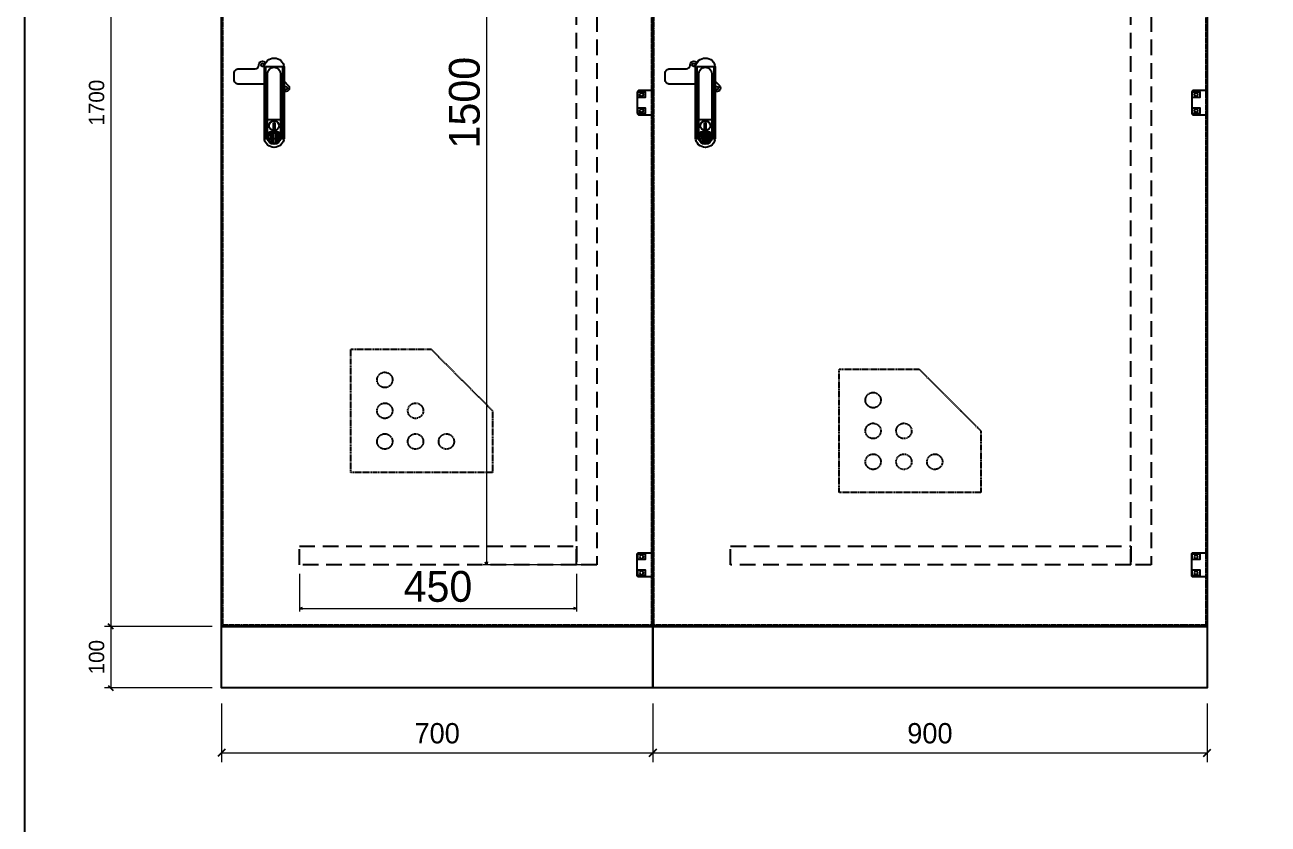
# Model space of a CAD drawing. Header units: millimetres. Extents: x 0 to 7339, y 0 to 5189.
# Drawn here: x 0 to 2018, y 2595 to 3892 of the extents above; entities that cross this region are included whole.
import ezdxf
from ezdxf.enums import TextEntityAlignment as Align

# ---------------------------------------------------------------- set-up
doc = ezdxf.new("R2010")
doc.units = ezdxf.units.MM
doc.linetypes.add('DASHED', pattern=[0.75, 0.5, -0.25])
doc.linetypes.add('HIDDENX2', pattern=[19.05, 12.7, -6.35])
doc.layers.add('DIM', color=253, linetype='Continuous')
doc.styles.add('Tahoma (Input Text)', font='tahoma.ttf')
doc.dimstyles.new('CNC', dxfattribs={"dimtxt": 50, "dimasz": 5, "dimexe": 5, "dimexo": 15, "dimgap": 10, "dimtad": 1, "dimdec": 0, "dimtxsty": 'Standard', "dimblk": 'OPEN30', "dimcen": 10, "dimclrd": 5, "dimclre": 5, "dimclrt": 3, "dimazin": 3, "dimtfac": 1, "dimtdec": 0, "dimtmove": 0, "dimatfit": 3, "dimldrblk": 'ARCHTICK', "dimlwd": 9, "dimlwe": 9})
doc.dimstyles.new('Dim-25', dxfattribs={"dimtxt": 25, "dimasz": 8, "dimexe": 10, "dimexo": 15, "dimgap": 10, "dimtad": 1, "dimdec": 0, "dimtxsty": 'Standard', "dimblk": 'OBLIQUE', "dimcen": 10, "dimclrd": 5, "dimclre": 5, "dimclrt": 3, "dimazin": 3, "dimtfac": 1, "dimtdec": 0, "dimtmove": 0, "dimatfit": 3, "dimldrblk": 'OBLIQUE', "dimlwd": 9, "dimlwe": 9})
doc.dimstyles.new('Dim-33', dxfattribs={"dimtxt": 33, "dimasz": 12, "dimexe": 15, "dimexo": 25, "dimgap": 15, "dimtad": 1, "dimdec": 0, "dimtxsty": 'Standard', "dimblk": 'OBLIQUE', "dimcen": 10, "dimclrd": 5, "dimclre": 5, "dimclrt": 3, "dimazin": 3, "dimtfac": 1, "dimtdec": 0, "dimtmove": 0, "dimatfit": 3, "dimldrblk": 'OPEN30', "dimlwd": 9, "dimlwe": 9})

# ---------------------------------------------------------------- blocks, each defined once
blk = doc.blocks.new('khungtenAsean2')
at = {"color": 7}
blk.add_lwpolyline([(0, 0), (2970, 0), (2970, -2100), (0, -2100)], close=True, dxfattribs=at)
at = {"color": 1, "style": 'Tahoma (Input Text)', "flags": 8}
for tag, p in [('#01', (137.05, -2021.28)), ('#03', (506.57, -2019.3)), ('#05', (1106.63, -2021.28)), ('#07', (1834.68, -2021.28)), ('#09', (2146.72, -2021.28)), ('#02', (98.46, -2081.28)), ('#04', (486.11, -2081.28)), ('#06', (1065.33, -2081.28)), ('#08', (1817.45, -2081.28)), ('#10', (2146.72, -2081.28))]:
    blk.add_attdef(tag, p, '', height=25, dxfattribs=at)
blk.add_attdef('#11', text='', height=25, dxfattribs=at).set_placement((2914.99, -2067.35), align=Align.CENTER)
blk = doc.blocks.new('HL044-1')
at = {"color": 1}
blk.add_lwpolyline([(2, 0), (25, 0), (25, 39), (2, 39, 0.414214), (0, 37), (0, 2, 0.414214)], format="xyb", close=True, dxfattribs=at)
for centre in [(7, 32.5), (7, 6.5)]:
    blk.add_circle(centre, 3, dxfattribs=at)
blk = doc.blocks.new('*D1')
at = {"color": 0, "linetype": 'ByBlock', "lineweight": -2}
for p, q in [((325.3, 2716.1), (313.3, 2704.1)), ((1013.3, 2704.1), (1025.3, 2716.1))]:
    blk.add_line(p, q, dxfattribs=at)
at = {"layer": 'Defpoints', "color": 0, "transparency": 16777216}
for p in [(319.3, 2815.6), (1019.3, 2815.6), (1019.3, 2710.1)]:
    blk.add_point(p, dxfattribs=at)
at = {"layer": 'DIM', "color": 5, "lineweight": 9, "transparency": 16777216}
for p, q in [((319.3, 2790.6), (319.3, 2695.1)), ((1019.3, 2790.6), (1019.3, 2695.1)), ((319.3, 2710.1), (1019.3, 2710.1))]:
    blk.add_line(p, q, dxfattribs=at)
at = {"layer": 'DIM', "color": 3, "transparency": 16777216, "insert": (669.3, 2741.9), "char_height": 33, "attachment_point": 5}
blk.add_mtext('700', dxfattribs=at)
blk = doc.blocks.new('_Oblique')
at = {"color": 0, "linetype": 'ByBlock', "lineweight": -2}
blk.add_line((-0.5, -0.5), (0.5, 0.5), dxfattribs=at)
blk = doc.blocks.new('_Open30')
at = {"color": 0, "linetype": 'ByBlock', "lineweight": -2}
for p, q in [((-1, 0.27), (0, 0)), ((0, 0), (-1, -0.27)), ((0, 0), (-1, 0))]:
    blk.add_line(p, q, dxfattribs=at)
blk = doc.blocks.new('*D2')
at = {"color": 0, "linetype": 'ByBlock', "lineweight": -2}
for p, q in [((1025.3, 2716.1), (1013.3, 2704.1)), ((1913.3, 2704.1), (1925.3, 2716.1))]:
    blk.add_line(p, q, dxfattribs=at)
at = {"layer": 'Defpoints', "color": 0, "transparency": 16777216}
for p in [(1019.3, 2815.6), (1919.3, 2815.6), (1919.3, 2710.1)]:
    blk.add_point(p, dxfattribs=at)
at = {"layer": 'DIM', "color": 5, "lineweight": 9, "transparency": 16777216}
for p, q in [((1019.3, 2790.6), (1019.3, 2695.1)), ((1919.3, 2790.6), (1919.3, 2695.1)), ((1019.3, 2710.1), (1919.3, 2710.1))]:
    blk.add_line(p, q, dxfattribs=at)
at = {"layer": 'DIM', "color": 3, "transparency": 16777216, "insert": (1469.3, 2741.9), "char_height": 33, "attachment_point": 5}
blk.add_mtext('900', dxfattribs=at)
blk = doc.blocks.new('AB-301-1-1')
at = {"linetype": 'Continuous'}
h = blk.add_hatch(dxfattribs=at)
h.set_pattern_fill('ACAD_ISO09W100', color=1, scale=0.2)
h.set_pattern_definition([(0, (-367.8747, 374.3201), (0, 1), [4.8, -0.6, 1.2, -0.6, 1.2, -0.6])])
h.paths.add_polyline_path([(-3.9, -112.6, 0.118404), (0.1, -113.6, 0.118404), (4.2, -112.6), (7.1, -96.1), (-6.9, -96.1)])
at = {"color": 1, "linetype": 'Continuous'}
for p, q in [((-9.9, -74.6), (10.1, -74.6)), ((-6.9, -96.1), (7.1, -96.1)), ((-6.9, -96.1), (-3.9, -112.6)), ((7.1, -96.1), (4.2, -112.6))]:
    blk.add_line(p, q, dxfattribs=at)
for points in [[(0.3, 25.4), (0.3, 25.4, -0.400643), (16.3, 10.4), (16.3, -104.6, -0.400643), (0.3, -119.6), (0.3, -119.6, -0.400643), (-15.7, -104.6), (-15.7, 10.4, -0.400643)], [(0.1, 10.4, -0.403991), (10.6, 0.4), (10.6, -104.6, -0.403991), (0.1, -114.6, -0.403991), (-10.4, -104.6), (-10.4, 0.4, -0.403991)], [(9.1, -96.6), (9.1, -104.6, -0.414214), (0.1, -113.6, -0.414214), (-8.9, -104.6), (-8.9, -96.6, -0.414214), (-6.9, -94.6), (7.1, -94.6, -0.414214)]]:
    blk.add_lwpolyline(points, format="xyb", close=True, dxfattribs=at)
for points in [[(-15.7, -17.1), (-57.4, -17.1, -0.414214), (-64.9, -9.6), (-64.9, 0.4, -0.414214), (-57.4, 7.9), (-30.6, 7.9, 0.414214), (-24.6, 13.9), (-24.6, 14.2)], [(-24.6, 14.2, -0.198912), (-22.8, 18.4), (-22.8, 18.4, -0.414214), (-14.4, 18.4), (-13.5, 17.6)], [(16.3, -12.2), (23.1, -19.1, -0.414214), (23.1, -27.5), (23.1, -27.5, -0.31835), (16.3, -28.7)]]:
    blk.add_lwpolyline(points, format="xyb", dxfattribs=at)
blk.add_lwpolyline([(-0.9, -79.6), (1.1, -79.6), (1.1, -89.6), (-0.9, -89.6)], close=True, dxfattribs=at)
for centre, radius in [((-18.6, 14.2), 2.5), ((18.9, -23.3), 2.5), ((0.1, -84.6), 8)]:
    blk.add_circle(centre, radius, dxfattribs=at)
blk = doc.blocks.new('A$C01EB0BB3')
at = {"color": 7, "linetype": 'DASHED', "ltscale": 3}
for p, q in [((0, 0), (0, 200)), ((0, 200), (130, 200)), ((230, 100), (130, 200)), ((230, 100), (230, 0)), ((230, 0), (0, 0))]:
    blk.add_line(p, q, dxfattribs=at)
for centre in [(55, 150), (55, 100), (105, 100), (55, 50), (105, 50), (155, 50)]:
    blk.add_circle(centre, 12.5, dxfattribs=at)
blk = doc.blocks.new('*D3')
at = {"color": 0, "linetype": 'ByBlock', "lineweight": -2}
for p, q in [((748, 4510.6), (749.3, 4515.6)), ((749.3, 4515.6), (750.7, 4510.6)), ((749.3, 4515.6), (749.3, 4510.6)), ((749.3, 3015.6), (748, 3020.6)), ((750.7, 3020.6), (749.3, 3015.6)), ((749.3, 3015.6), (749.3, 3020.6))]:
    blk.add_line(p, q, dxfattribs=at)
at = {"layer": 'Defpoints', "color": 0, "transparency": 16777216}
for p in [(928.6, 4515.6), (749.3, 3015.6), (928.6, 3015.6)]:
    blk.add_point(p, dxfattribs=at)
at = {"layer": 'DIM', "color": 5, "lineweight": 9, "transparency": 16777216}
for p, q in [((913.6, 4515.6), (744.3, 4515.6)), ((749.3, 4510.6), (749.3, 3020.6)), ((913.6, 3015.6), (744.3, 3015.6))]:
    blk.add_line(p, q, dxfattribs=at)
at = {"layer": 'DIM', "color": 3, "transparency": 16777216, "insert": (713.8, 3765.6), "char_height": 50, "attachment_point": 5, "rotation": 90}
blk.add_mtext('1500', dxfattribs=at)
blk = doc.blocks.new('_ArchTick')
at = {"color": 0, "const_width": 0.15}
blk.add_lwpolyline([(-0.5, -0.5), (0.5, 0.5)], dxfattribs=at)
blk = doc.blocks.new('*D4')
at = {"color": 0, "linetype": 'ByBlock', "lineweight": -2}
for p, q in [((445.6, 2944.6), (450.6, 2946)), ((450.6, 2943.3), (445.6, 2944.6)), ((445.6, 2944.6), (450.6, 2944.6)), ((890.6, 2946), (895.6, 2944.6)), ((895.6, 2944.6), (890.6, 2943.3)), ((895.6, 2944.6), (890.6, 2944.6))]:
    blk.add_line(p, q, dxfattribs=at)
at = {"layer": 'Defpoints', "color": 0, "transparency": 16777216}
for p in [(445.6, 3015.6), (895.6, 3015.6), (895.6, 2944.6)]:
    blk.add_point(p, dxfattribs=at)
at = {"layer": 'DIM', "color": 5, "lineweight": 9, "transparency": 16777216}
for p, q in [((445.6, 3000.6), (445.6, 2939.6)), ((895.6, 3000.6), (895.6, 2939.6)), ((450.6, 2944.6), (890.6, 2944.6))]:
    blk.add_line(p, q, dxfattribs=at)
at = {"layer": 'DIM', "color": 3, "transparency": 16777216, "insert": (670.6, 2980.1), "char_height": 50, "attachment_point": 5}
blk.add_mtext('450', dxfattribs=at)
blk = doc.blocks.new('*D5')
at = {"color": 0, "linetype": 'ByBlock', "lineweight": -2}
for p, q in [((143.3, 4611.6), (135.3, 4619.6)), ((135.3, 2919.6), (143.3, 2911.6))]:
    blk.add_line(p, q, dxfattribs=at)
at = {"layer": 'Defpoints', "color": 0, "transparency": 16777216}
for p in [(319.3, 4615.6), (139.3, 2915.6), (319.3, 2915.6)]:
    blk.add_point(p, dxfattribs=at)
at = {"layer": 'DIM', "color": 5, "lineweight": 9, "transparency": 16777216}
for p, q in [((304.3, 4615.6), (129.3, 4615.6)), ((139.3, 4615.6), (139.3, 2915.6)), ((304.3, 2915.6), (129.3, 2915.6))]:
    blk.add_line(p, q, dxfattribs=at)
at = {"layer": 'DIM', "color": 3, "transparency": 16777216, "insert": (116.5, 3765.6), "char_height": 25, "attachment_point": 5, "rotation": 90}
blk.add_mtext('1700', dxfattribs=at)
blk = doc.blocks.new('*D6')
at = {"color": 0, "linetype": 'ByBlock', "lineweight": -2}
for p, q in [((143.3, 2911.6), (135.3, 2919.6)), ((135.3, 2819.6), (143.3, 2811.6))]:
    blk.add_line(p, q, dxfattribs=at)
at = {"layer": 'Defpoints', "color": 0, "transparency": 16777216}
for p in [(319.3, 2915.6), (139.3, 2815.6), (319.3, 2815.6)]:
    blk.add_point(p, dxfattribs=at)
at = {"layer": 'DIM', "color": 5, "lineweight": 9, "transparency": 16777216}
for p, q in [((304.3, 2915.6), (129.3, 2915.6)), ((139.3, 2915.6), (139.3, 2815.6)), ((304.3, 2815.6), (129.3, 2815.6))]:
    blk.add_line(p, q, dxfattribs=at)
at = {"layer": 'DIM', "color": 3, "transparency": 16777216, "insert": (116.5, 2865.6), "char_height": 25, "attachment_point": 5, "rotation": 90}
blk.add_mtext('100', dxfattribs=at)

msp = doc.modelspace()

# ---------------------------------------------------------------- linework, layer by layer
at = {"color": 7}
for points in [[(319.3, 4615.6), (1019.3, 4615.6), (1019.3, 2915.6), (319.3, 2915.6)], [(1019.3, 4615.6), (1919.3, 4615.6), (1919.3, 2915.6), (1019.3, 2915.6)], [(319.3, 2915.6), (1019.3, 2915.6), (1019.3, 2815.6), (319.3, 2815.6)], [(1019.3, 2915.6), (1919.3, 2915.6), (1919.3, 2815.6), (1019.3, 2815.6)]]:
    msp.add_lwpolyline(points, close=True, dxfattribs=at)
at = {"color": 7, "linetype": 'DASHED'}
for points in [[(321.3, 4613.6), (1017.3, 4613.6), (1017.3, 2917.6), (321.3, 2917.6)], [(1021.3, 4613.6), (1917.3, 4613.6), (1917.3, 2917.6), (1021.3, 2917.6)]]:
    msp.add_lwpolyline(points, close=True, dxfattribs=at)
at = {"color": 7, "linetype": 'HIDDENX2', "ltscale": 2}
for points in [[(895.6, 4515.6), (928.6, 4515.6), (928.6, 3015.6), (895.6, 3015.6)], [(1795.6, 4515.6), (1828.6, 4515.6), (1828.6, 3015.6), (1795.6, 3015.6)], [(445.6, 3045.6), (895.6, 3045.6), (895.6, 3015.6), (445.6, 3015.6)], [(1145.6, 3045.6), (1795.6, 3045.6), (1795.6, 3015.6), (1145.6, 3015.6)]]:
    msp.add_lwpolyline(points, close=True, dxfattribs=at)
at = {"color": 2}
for points in [[(391.3, 3824.1), (418.3, 3824.1), (418.3, 3707.1), (391.3, 3707.1)], [(1091.3, 3824.1), (1118.3, 3824.1), (1118.3, 3707.1), (1091.3, 3707.1)], [(995.3, 3783.1), (1007.3, 3783.1), (1007.3, 3774.1), (995.3, 3774.1)], [(1895.3, 3783.1), (1907.3, 3783.1), (1907.3, 3774.1), (1895.3, 3774.1)], [(995.3, 3757.1), (1007.3, 3757.1), (1007.3, 3748.1), (995.3, 3748.1)], [(1895.3, 3757.1), (1907.3, 3757.1), (1907.3, 3748.1), (1895.3, 3748.1)], [(995.3, 3033.1), (1007.3, 3033.1), (1007.3, 3024.1), (995.3, 3024.1)], [(1895.3, 3033.1), (1907.3, 3033.1), (1907.3, 3024.1), (1895.3, 3024.1)], [(995.3, 3007.1), (1007.3, 3007.1), (1007.3, 2998.1), (995.3, 2998.1)], [(1895.3, 3007.1), (1907.3, 3007.1), (1907.3, 2998.1), (1895.3, 2998.1)]]:
    msp.add_lwpolyline(points, close=True, dxfattribs=at)

# ---------------------------------------------------------------- block references
at = {"color": 7, "xscale": 2.471040000003995, "yscale": 2.471040000003995, "zscale": 2.471040000003995}
msp.add_blockref('khungtenAsean2', (0, 5189.2), dxfattribs=at)
at = {"color": 7}
for name, p in [('AB-301-1-1', (404.5, 3812.7)), ('AB-301-1-1', (1104.5, 3812.7)), ('HL044-1', (994.3, 3746.1)), ('HL044-1', (1894.3, 3746.1)), ('A$C01EB0BB3', (529.3, 3165.6)), ('A$C01EB0BB3', (1322.1, 3132.8))]:
    msp.add_blockref(name, p, dxfattribs=at)
at = {"color": 7, "xscale": -1, "rotation": 180}
for p in [(994.3, 3035.1), (1894.3, 3035.1)]:
    msp.add_blockref('HL044-1', p, dxfattribs=at)

# ---------------------------------------------------------------- dimensions: what is measured, and where the dimension line sits
at = {"layer": 'DIM', "color": 7}
for base, p1, p2, picture, middle in [((139.3, 2915.6), (319.3, 4615.6), (319.3, 2915.6), '*D5', (116.5, 3765.6)), ((139.3, 2815.6), (319.3, 2915.6), (319.3, 2815.6), '*D6', (116.5, 2865.6))]:
    dim = msp.add_linear_dim(base=base, p1=p1, p2=p2, angle=90, dimstyle='Dim-25', dxfattribs=at)
    dim.commit()
    dim.dimension.update_dxf_attribs({"geometry": picture, "text_midpoint": middle})
dim = msp.add_linear_dim(base=(749.3, 3015.6), p1=(928.6, 4515.6), p2=(928.6, 3015.6), angle=90, dimstyle='CNC', dxfattribs=at)
dim.commit()
dim.dimension.update_dxf_attribs({"geometry": '*D3', "text_midpoint": (749.3, 3765.6), "dimtype": 160})
for base, p1, p2, dimstyle, picture, middle in [((895.6, 2944.6), (445.6, 3015.6), (895.6, 3015.6), 'CNC', '*D4', (670.6, 2980.1)), ((1019.3, 2710.1), (319.3, 2815.6), (1019.3, 2815.6), 'Dim-33', '*D1', (669.3, 2741.9)), ((1919.3, 2710.1), (1019.3, 2815.6), (1919.3, 2815.6), 'Dim-33', '*D2', (1469.3, 2741.9))]:
    dim = msp.add_linear_dim(base=base, p1=p1, p2=p2, dimstyle=dimstyle, dxfattribs=at)
    dim.commit()
    dim.dimension.update_dxf_attribs({"geometry": picture, "text_midpoint": middle})

doc.saveas('drawing.dxf')
